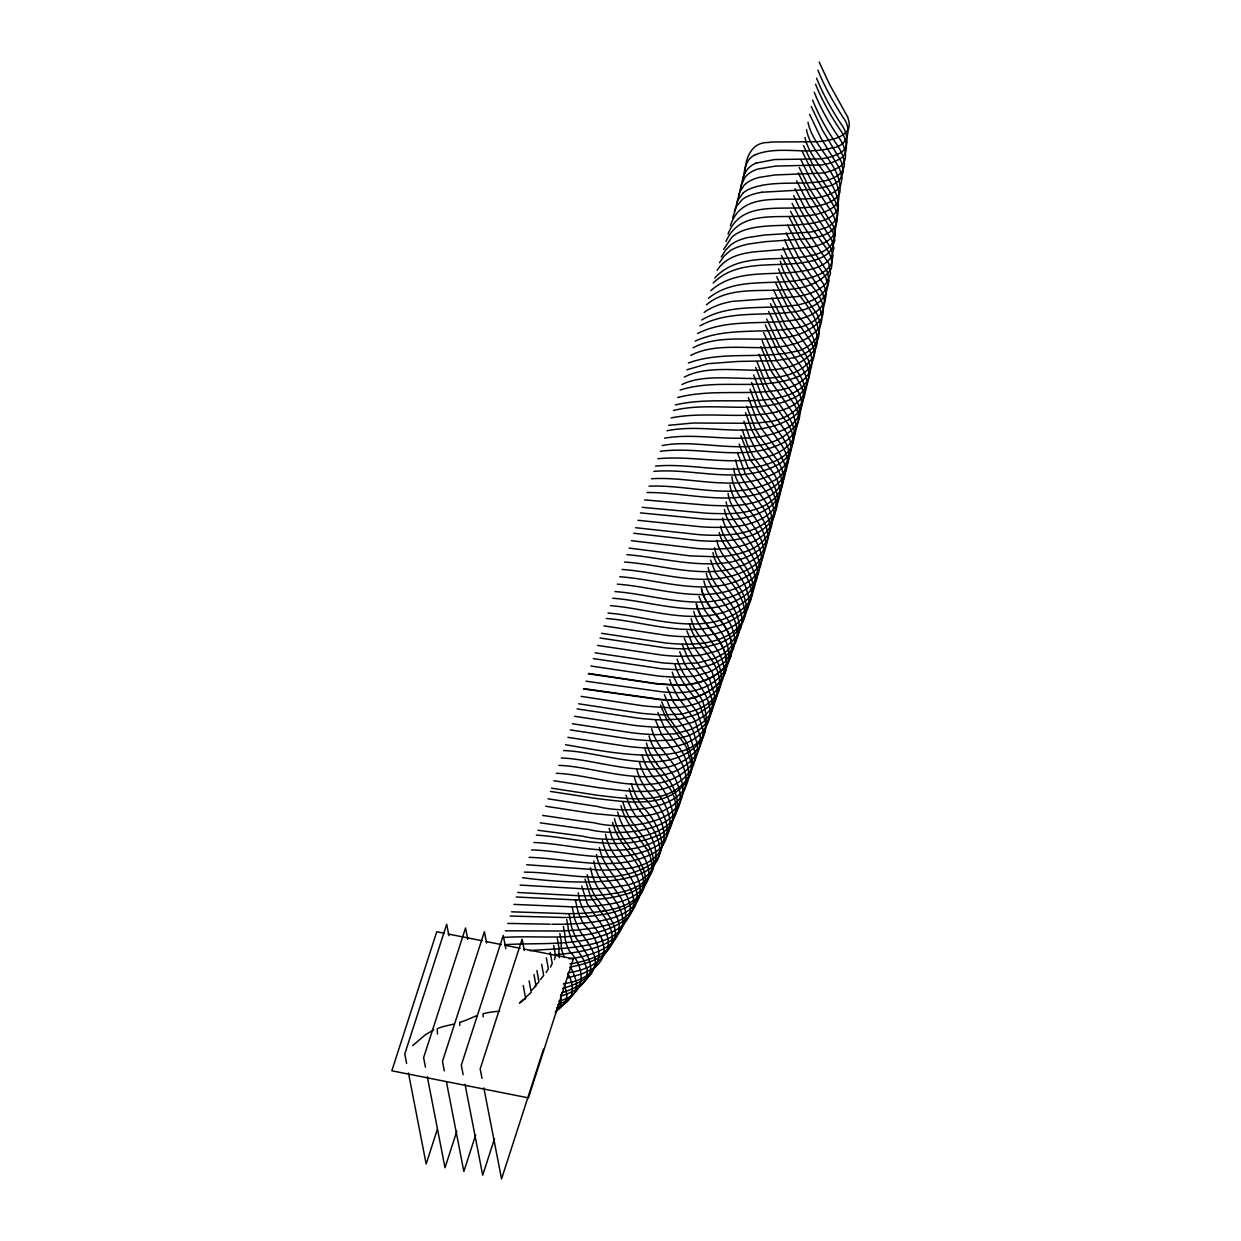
<?xml version="1.0" encoding="UTF-8"?>
<svg xmlns="http://www.w3.org/2000/svg" width="1241" height="1241" viewBox="0 0 1241 1241"><rect width="100%" height="100%" fill="white"/><g stroke="black" fill="none" stroke-linecap="round" stroke-linejoin="round"><path stroke-width="1.5" d="M726.404 665.564C728.762 640.077 701.274 626.829 696.387 603.653M731.709 650.486L731.88 648.996M726.326 666.712L726.559 662.911M731.632 651.618L731.833 650.144M554.448 959.603L555.534 955.617L553.688 945.363M726.202 667.829L726.45 666.37M548.041 798.832L586.45 804.788A158.569 73.126 17.9 0 0 596.735 806.278C631.421 815.895 709.154 808.232 683.543 754.249A97.527 44.986 17.9 0 0 681.48 750.774L664.307 727.49L657.947 712.52M731.756 651.277L731.104 654.938M595.106 964.691L591.817 973.177A70.442 32.483 17.9 0 1 589.196 976.015L580.292 981.693M581.114 696.372L640.123 705.384A135.083 62.298 17.9 0 0 647.957 706.3L658.366 707.122A190.68 87.94 17.9 0 0 665.921 707.479C687.669 709.185 715.499 701.398 723.022 678.501C729.894 650.982 699.257 635.64 693.735 611.317M726.032 668.946L726.326 667.487M731.616 652.409L730.484 657.11M745.081 172.592C745.189 158.6 751.317 142.141 768.086 142.513A72.428 33.398 17.9 0 1 772.212 142.001L817.167 141.707A87.615 40.41 17.9 0 0 825.141 140.838C833.44 139.287 843.446 137.317 848.068 129.421M742.894 181.046C744.243 172.328 744.6 161.625 752.713 156.164A47.065 21.702 17.9 0 1 754.978 154.846M740.644 189.128L743.018 177.401L746.105 170.917M725.814 670.031L728.389 662.678L729.103 656.318A149.789 69.077 17.9 0 0 728.917 652.347L727.133 644.079L723.162 635.408A98.365 45.359 17.9 0 0 720.292 631.002L704.904 610.479L698.947 596.332M738.953 195.163L741.435 184.366L744.786 177.727A69.496 32.049 17.9 0 1 757.568 169.117L775.392 166.108L821.061 164.96A69.853 32.219 17.9 0 0 827.607 163.75A71.683 33.057 17.9 0 0 836.837 160.415C851.031 155.203 846.982 138.883 840.048 129.684C830.446 115.351 822.023 100.211 815.539 84.186M730.329 225.909C744.29 181.869 803.346 210.381 834.34 191.89A67.619 31.18 17.9 0 0 840.762 184.862L842.112 177.665L839.381 168.031L820.89 138.015L809.628 114.358M550.554 967.08L552.214 963.435L550.213 952.359M736.689 203.229L739.76 192.122L743.902 185.452A71.761 33.088 17.9 0 1 759.213 177.385L774.973 174.965L822.209 173.073A69.62 32.111 17.9 0 0 828.336 171.739A71.171 32.824 17.9 0 0 836.992 168.249C850.674 162.245 845.323 146.345 838.699 137.317C828.972 123.185 820.658 108.138 814.205 92.237M734.424 211.296L738.054 199.879L743.033 193.193M732.593 217.842L736.658 206.161L742.335 199.46A64.315 29.66 17.9 0 1 745.267 197.521L747.966 196.156A84.512 38.967 17.9 0 1 762.005 192.262M725.551 671.117L725.938 669.706M728.064 233.975C744.522 191.595 801.112 219.036 832.773 200.468A68.534 31.614 17.9 0 0 839.831 192.495C842.934 165.658 812.871 147.912 808 122.223M725.225 672.203L725.659 670.776M730.933 655.682L730.08 658.195M437.375 1129.279L426.159 1164.011L408.46 1072.953M456.812 1131.187L445.007 1167.75L427.307 1076.676M475.675 1134.926L463.855 1171.473L446.527 1082.307M494.523 1138.664L482.702 1175.211L465.003 1084.153M543.496 1049.188L501.55 1178.95L483.85 1087.892M819.029 332.79L820.177 323.808L817.679 315.198L794.349 281.133L781.427 255.475M546.056 972.479L548.367 968.957L546.366 957.819M725.938 241.561C742.956 202.361 794.473 224.962 826.087 211.249A68.627 31.645 17.9 0 0 830.027 209.357A70.784 32.638 17.9 0 0 838.451 200.809C843.151 174.609 810.962 155.078 806.464 129.622M724.837 673.289L725.333 671.877M825.032 301.113L826.382 293.264L823.946 284.623L800.492 250.061L787.725 225.148M540.393 979.599L543.667 975.426L541.65 964.21M743.126 621.539L739.9 627.729A150.875 69.574 17.9 0 1 737.619 630.754L732.81 635.532A121.556 56.062 17.9 0 1 719.625 643.241L704.392 647.461L684.427 648.872A122.316 56.403 17.9 0 1 664.726 647.74L599.977 637.983M724.403 674.344L724.946 672.948M729.63 659.25L730.204 657.854M822.799 310.793L824.815 301.982L822.519 292.798L798.661 257.616L786.142 232.967M723.922 675.399L724.511 674.003M729.755 658.909L728.591 661.313M831.966 255.863L833.89 248.029L831.517 239.311L808.372 204.098L796.644 180.86M825.699 294.489L827.918 285.694L825.699 277.084L801.19 240.692L789.292 217.33M723.394 676.423L724.046 675.057M534.98 986.099L538.951 981.895L536.919 970.602M729.258 659.948L728.017 662.322M721.269 256.965L725.489 250.248L730.67 244.989A87.459 40.333 17.9 0 1 747.532 237.574L764.859 234.983L809.287 232.207A102.972 47.484 17.9 0 0 813.289 231.54L826.103 227.692A66.611 30.73 17.9 0 0 830.446 225.164A70.52 32.53 17.9 0 0 837.892 212.723A66.58 30.715 17.9 0 0 837.815 209.667M723.627 249.348L731.802 237.326A82.123 37.866 17.9 0 1 746.462 229.461C772.228 222.123 800.135 228.933 825.467 219.688A68.115 31.413 17.9 0 0 830.167 217.237A70.721 32.607 17.9 0 0 838.435 206.192C837.38 179.961 810.838 162.912 804.913 137.549M722.836 677.431L723.519 676.081M815.88 343.555L818.207 338.235A117.895 54.371 17.9 0 0 818.998 334.465C816.842 306.155 786.561 288.951 780.356 261.106M726.094 668.635C715.359 687.312 691.594 694.091 671.272 692.4A204.346 94.238 17.9 0 1 663.268 691.997L586.016 681.2M681.914 384.539C719.687 365.738 788.376 397.011 814.049 355.484C819.138 342.392 809.597 330.416 802.089 320.628C791.448 307.334 783.335 292.302 776.788 276.619M719.47 262.735L724.186 256.003L730.018 250.837A75.205 34.686 17.9 0 1 732.733 249.239L736.487 247.517A105.795 48.802 17.9 0 1 749.207 243.919L765.387 241.669L810.761 238.489M531.644 990.132L536.034 985.912L533.987 974.573M696.387 754.575C664.121 796.117 601.264 766.643 558.838 765.387M693.595 762.455C661.422 803.904 598.627 774.57 556.294 773.314M690.989 769.823C671.365 799.204 629.901 791.308 600.008 787.849A188.818 87.072 17.9 0 1 592.283 786.654L553.889 780.744M688.383 777.192C669.178 806.185 628.365 798.77 598.907 795.45A173.756 80.138 17.9 0 1 589.894 794.1L551.5 788.159M687.235 780.434C668.387 809.023 628.21 802.136 599.139 798.878A171.149 78.928 17.9 0 1 588.839 797.358L550.446 791.417M722.945 677.105L720.881 680.471M701.305 740.334C668.387 781.085 606.151 751.86 563.631 750.557M698.699 747.702C665.89 788.469 603.746 759.29 561.242 757.972M728.126 661.996L725.24 666.386M525.719 997.361L531.195 992.319L529.147 980.917M825.948 289.51L829.066 280.947L827.375 271.826L802.586 234.766L790.533 211.234M831.889 249.115L834.821 240.335L832.773 231.679L809.644 195.814L798.211 172.918M722.355 678.098L718.492 683.512M727.521 662.989L722.681 669.349M832.246 243.888L835.441 235.154L833.347 225.893L810.357 189.997L799.266 167.566M827.002 281.831L830.539 273.377L828.848 263.65L804.37 227.196L792.099 203.415M717.127 270.336C723.782 259.555 736.177 254.576 748.214 252.792A171.258 78.99 17.9 0 1 753.178 251.954L810.916 247.114A77.469 35.725 17.9 0 0 834.79 233.106L836.263 223.814A68.891 31.77 17.9 0 0 835.534 220.758M720.245 681.169L717.608 684.489M714.769 277.953C739.326 251.147 780.465 262.797 812.312 255.289M724.542 667.053L721.735 670.295M713.172 283.072C739.171 257.042 780.217 269.173 812.7 260.672M704.143 725.349L703.228 726.311A120.098 55.38 17.9 0 1 687.654 735.975L672.746 739.977L654.891 740.83A151.697 69.961 17.9 0 1 629.296 738.891L570.286 729.91M412.632 1045.667L424.763 1035.258A65.416 65.059 55.6 0 1 433.698 1030.17M717.717 684.148L712.148 689.158M710.814 290.673C738.752 265.59 779.875 278.651 813.274 268.661A81.425 37.556 17.9 0 0 831.935 255.863M770.118 518.676C758.003 530.59 740.427 534.452 723.984 535.042A138.077 63.679 17.9 0 1 698.978 534.654L635.625 527.704M716.786 685.094L710.798 690.074M721.843 669.954C709.076 682.1 690.43 686.164 673.243 684.923A202.283 93.292 17.9 0 1 667.208 684.66L659.979 684.163A138.03 63.663 17.9 0 1 655.527 683.76L588.405 673.77M727.8 650.331L734.052 643.459L737.883 636.292A109.192 50.354 17.9 0 0 738.783 633.034L739.279 628.52A127.466 58.777 17.9 0 0 738.659 621.431C734.812 600.179 712.334 588.544 708.161 567.556M708.456 298.29C738.162 274.059 779.705 288.439 813.832 276.634M555.379 1012.997L560.963 1004.683L560.684 994.537M720.85 670.885C707.758 681.821 690.12 685.885 673.336 684.582A200.018 92.253 17.9 0 1 667.317 684.318L660.088 683.822A139.163 64.175 17.9 0 1 655.636 683.419L588.513 673.444M706.455 304.79C741.389 275.099 802.462 307.752 831.051 269.126C835.255 255.553 822.814 244.787 816.376 234.223C807.162 222.403 799.607 209.357 793.728 195.582M701.723 319.976C730.484 302.788 765.48 310.002 797.125 305.007A97.946 45.172 17.9 0 0 825.684 289.417M699.893 325.902C729.755 309.443 765.309 316.874 797.668 311.274A96.751 44.614 17.9 0 0 825.405 294.381M710.907 689.732C698.714 698.543 683.139 701.149 668.356 700.11A201.43 92.904 17.9 0 1 660.755 699.738L583.503 688.957M592.872 968.74L582.277 973.828L567.664 977.924M697.535 333.503C728.715 317.789 765.092 325.794 798.382 319.309M709.511 690.616C697.318 698.28 682.69 700.855 668.465 699.769A201.973 93.153 17.9 0 1 660.864 699.397L583.611 688.615M525.579 998.416L519.529 1003.131A57.008 26.294 17.9 0 1 519.932 1002.65L520.072 1002.495A53.642 24.742 17.9 0 1 525.563 998.4L523.252 985.509M686.925 369.756L707.649 363.737L737.34 361.488A271.686 125.294 17.9 0 1 744.476 361.317L775.284 360.681L793.62 357.842A93.959 43.326 17.9 0 0 815.818 343.54M695.177 341.089C727.815 326.29 764.844 334.574 799.08 327.329M754.978 154.846C774.787 146.81 796.738 152.333 817.431 150.409A79.424 36.625 17.9 0 0 831.687 147.974C848.503 146.593 852.396 128.335 842.825 117.088C833.347 102.088 824.474 86.653 817.881 70.132M693.083 347.837C731.492 326.91 788.485 354.569 820.006 320.659C827.778 309.474 820.472 296.444 813.119 287.323C801.826 272.679 791.758 257.058 784.7 239.885M556.697 1007.909L562.126 1005.381A67.541 31.149 17.9 0 0 565.229 1003.317C575.11 996.368 573.513 982.484 567.649 973.471M557.985 1004.838L566.563 1000.68A79.641 36.734 17.9 0 0 576.46 984.827A76.415 35.244 17.9 0 0 576.181 981.042L573.078 972.091A119.772 55.24 17.9 0 0 571.62 969.345L570.317 967.127M690.725 355.422C729.506 334.977 788.842 364.327 819.122 327.764C826.18 316.005 817.959 303.378 810.668 294.101C799.545 279.846 789.99 264.426 783.055 247.673M684.303 377.124C723.301 356.57 787.585 389.022 815.756 347.93C821.139 335.349 812.157 323.42 804.82 313.911C793.899 300.26 785.289 284.98 778.541 268.847M558.838 1001.037C586 995.142 586.667 968.787 569.603 951.304A103.034 47.515 17.9 0 1 564.888 934.38L563.398 926.546M756.483 163.021L774.539 159.546L820.192 158.879A69.946 32.25 17.9 0 0 827.064 157.762A71.994 33.212 17.9 0 0 836.713 154.567C851.233 149.913 848.239 133.33 841.057 123.991C831.532 109.487 823.062 94.285 816.547 78.167M629.808 893.148L613.473 897.305M560.467 996.399C571.822 992.505 586.636 986.378 587.241 972.37A72.63 33.491 17.9 0 0 586.993 969.066L583.363 959.169L573.761 944.246A94.394 43.528 17.9 0 1 572.163 941.314L568.564 930.672A147.912 68.224 17.9 0 1 568.021 926.577L566.734 919.503M688.352 363.024C723.813 350.055 762.486 360.293 798.444 350.629M680.115 390.093C718.368 377.636 760.811 391.892 798.258 376.566C809.923 371.385 817.71 357.33 812.405 344.951A75.856 34.981 17.9 0 0 811.04 341.818L788.175 308.497L775.439 282.421M677.726 397.508C710.457 388.991 744.647 395.29 777.828 390.341M675.321 404.923C708.89 397.011 743.778 404.116 777.58 398.175M777.114 411.857C742.273 419.613 706.082 411.019 671.133 417.891M563.383 983.725C600.039 978.916 610.603 951.32 583.984 924.421A95.417 44.009 17.9 0 1 582.122 921.318L578.135 912.073L575.281 899.709M568.378 972.556C588.265 970.726 617.77 955.911 605.391 931.619M673.522 410.476C713.063 400.595 757.103 415.937 794.736 397.554C806.526 391.536 812.964 376.38 806.2 364.249A83.24 38.393 17.9 0 0 805.269 362.356A100.397 46.305 17.9 0 0 802.958 358.494L783.273 330.509L770.49 303.735M570.038 967.158C586.993 963.512 615.102 957.137 611.984 934.225A109.456 50.478 17.9 0 0 610.805 929.323L608.866 924.421A134.881 62.205 17.9 0 0 602.8 914.524L590.576 896.483L585.023 879.155M570.053 963.869C591.399 960.86 627.791 948.372 611.146 919.721A131.003 60.421 17.9 0 0 606.011 911.282M760.717 185.561C781.365 181.372 802.663 184.785 823.357 181.186A66.471 30.653 17.9 0 0 828.988 179.712A69.248 31.94 17.9 0 0 838.171 175.105C849.697 167.302 842.577 152.922 836.589 144.142C826.94 130.429 818.92 115.63 812.591 100.102M664.571 438.182C704.081 431.248 747.051 447.443 784.607 429.262C799.142 422.824 807.146 404.163 797.311 390.279A105.888 48.833 17.9 0 0 794.907 386.432M616.312 893.055C630.475 890.852 646.685 884.569 652.595 870.422C657.823 851.652 642.171 836.667 632.538 822.519A157.204 72.505 17.9 0 1 622.904 801.733M668.744 425.291L693.378 423.01L752.201 423.305A136.432 62.919 17.9 0 0 766.023 421.956C786.22 421.102 813.491 403.806 802.508 380.444A85.008 39.2 17.9 0 0 800.972 377.28A110.651 51.036 17.9 0 0 797.746 372.114L779.379 346.161L766.721 319.139M666.975 430.767C707.572 422.328 754.326 441.207 791.572 417.984C803.299 410.74 807.115 394.39 799.359 382.786M603.343 911.08C618.576 908.831 636.168 903.355 643.707 888.68C651.013 869.677 633.484 854.087 624.114 839.537A153.062 70.597 17.9 0 1 614.481 818.703M569.154 958.781C592.05 956.315 632.91 943.858 614.621 912.523A139.147 64.175 17.9 0 0 609.858 904.798L599.279 890.107A120.191 55.426 17.9 0 1 596.766 885.981L592.671 876.751L590.406 867.816M662.182 445.597C704.376 436.568 768.8 465.344 798.01 421.956C804.075 408.18 794.085 394.654 785.739 384.369C774.942 371.493 768.024 356.105 762.114 340.53M761.974 192.231L814.918 189.252L831.144 185.529A67.945 31.335 17.9 0 0 839.986 179.387L843.337 171.894L841.491 161.873L822.271 129.747L811.257 106.493M660.336 451.305C700.436 445.922 744.212 462.21 782.125 443.301C795.171 436.801 803.129 420.265 795.434 406.707A81.766 37.711 17.9 0 0 793.759 403.542L772.507 373.138A194.744 89.817 17.9 0 1 770.165 368.732L760.935 346.611M657.932 458.705C689.407 455.742 720.928 463.451 752.403 459.713M554.665 954.825C579.997 952.499 639.922 945.58 618.111 905.31A135.75 62.608 17.9 0 0 614.729 899.803L602.583 882.863M655.543 466.12C696.418 462.133 741.839 479.538 780 458.627C792.549 451.429 798.615 434.629 791.122 421.614A81.363 37.525 17.9 0 0 789.385 418.45L768.924 389.503A189.221 87.258 17.9 0 1 765.806 383.671L757.057 361.953M499.735 1011.26L497.594 1011.384A63.88 52.044 -6.7 0 0 483.059 1013.773L483.168 1016.922M653.836 471.363C694.758 467.888 740.194 485.448 778.34 464.444C791.215 457.246 797.28 440.028 789.571 426.888A82.139 37.882 17.9 0 0 787.802 423.708L767.76 395.491A188.679 87.01 17.9 0 1 764.254 388.929L755.629 367.336M529.581 950.668C556.247 947.783 646.514 951.304 621.291 898.701A126.582 58.389 17.9 0 0 619.755 896.142L607.097 878.395A145.849 67.262 17.9 0 1 596.44 854.599M505.428 944.649C541.371 942.369 580.152 946.961 613.737 931.169C624.27 926.267 633.701 914.958 629.296 902.688A112.202 51.75 17.9 0 0 627.062 896.467L624.456 891.426A125.62 57.939 17.9 0 0 623.354 889.611L609.641 870.391M651.447 478.762C692.773 476.001 739.465 494.166 777.642 471.611C790.021 464.072 794.923 447.008 787.368 434.334A83.271 38.409 17.9 0 0 785.584 431.154L765.93 403.666A187.344 86.405 17.9 0 1 762.036 396.391L753.613 374.953M503.117 937.482C543 934.52 589.335 944.091 624.533 920.372C636.974 912.104 635.501 895.164 627.636 884.166A130.755 60.297 17.9 0 0 626.503 882.351L612.201 862.371M649.043 486.177C690.492 484.269 737.34 502.326 775.641 479.662C788.237 472.03 793.061 454.547 785.196 441.78A85.598 39.479 17.9 0 0 783.35 438.6L763.68 411.112A184.987 85.319 17.9 0 1 759.818 403.852L751.596 382.585M551.873 924.235L558.543 924.266A221.255 102.041 17.9 0 0 594.92 921.784C610.867 919.333 630.025 914.772 638.386 899.43C645.972 880.164 628.272 864.279 618.685 849.558A185.871 85.722 17.9 0 1 616.156 845.571L611.673 836.791L609.129 828.29M550.182 924.204L507.709 923.413M566.098 913.609L511.463 911.809M505.304 930.812L559.117 930.998A290.084 133.78 17.9 0 0 579.423 929.835L596.425 927.632L609.796 924.436A121.153 55.876 17.9 0 0 624.952 917.239L631.498 911.592A99.994 46.119 17.9 0 0 635.95 889.021C629.327 868.886 609.176 855.763 605.499 834.293M576.46 899.942L516.256 896.995M646.964 492.506C685.032 492.274 724.62 504.761 761.99 492.77A124.022 57.195 17.9 0 0 776.788 484.424L780.682 480.686A108.944 50.245 17.9 0 0 782.978 477.645L786.391 470.044L787.461 461.404A92.392 42.613 17.9 0 0 784.514 450.297A87.816 40.503 17.9 0 0 781.814 445.472L760.159 414.572A179.092 82.589 17.9 0 1 757.351 408.832L750.014 389.193M644.606 499.921L707.634 505.196A168.978 77.935 17.9 0 0 720.525 505.676C744.026 506.762 780.015 502.062 785.274 473.767A102.46 47.251 17.9 0 0 784.312 463.141L778.898 451.802L764.316 432.364A183.947 84.838 17.9 0 1 756.483 419.132M510.113 916.013L563.057 917.471A194.511 89.709 17.9 0 0 600.256 914.912C615.846 912.662 634.26 907.404 641.923 892.248C649.059 873.075 631.483 857.64 622.098 842.98M642.202 507.336L705.338 513.107A158.631 73.157 17.9 0 0 720.711 513.603C743.824 514.596 778.464 508.81 783.35 481.275A99.063 45.684 17.9 0 0 783.288 475.474A101.033 46.6 17.9 0 0 780.31 465.623A98.551 45.452 17.9 0 0 776.711 459.263L762.036 439.795A170.033 78.416 17.9 0 1 754.342 426.594L746.756 406.241M513.867 904.394L570.084 906.768A173.104 79.827 17.9 0 0 608.711 904.239C623.602 902.129 640.387 895.971 647.259 881.498C653.898 862.604 636.509 847.401 627.279 832.913A154.892 71.435 17.9 0 1 617.723 812.203M640.418 512.89L703.616 519.002A152.255 70.225 17.9 0 0 724.806 519.421C748.261 520.987 786.484 508.593 781.349 478.685A102.755 47.391 17.9 0 0 775.067 464.848L760.345 445.364A149.851 69.108 17.9 0 1 757.398 440.943L751.643 429.712L745.562 412.648M517.73 892.481L579.547 895.754A162.369 74.879 17.9 0 0 616.25 893.008M638.014 520.305L701.289 526.82A144.639 66.704 17.9 0 0 724.387 527.223C745.686 527.208 776.416 519.483 779.829 494.368A101.871 46.987 17.9 0 0 779.627 488.551A105.113 48.477 17.9 0 0 775.222 476.141A103.965 47.949 17.9 0 0 772.895 472.294L758.08 452.81A134.199 61.895 17.9 0 1 755.149 448.373L749.58 437.313L743.964 421.211M520.119 885.081L584.62 888.897A151.03 69.651 17.9 0 0 620.965 886.074C665.238 880.071 664.137 844.113 636.168 816.609A157.591 72.676 17.9 0 1 626.085 795.217M522.523 877.682C567.184 883.732 712.318 895.986 639.798 810.683M524.322 872.144C566.237 872.221 615.102 888.37 652.735 863.084C672.405 846.843 655.465 820.379 642.217 805.89A154.225 71.125 17.9 0 1 631.39 783.583M526.727 864.744L600.66 870.081A145.864 67.262 17.9 0 0 621.26 869.01C668.635 866.59 677.074 829.981 644.87 798.599A149.354 68.876 17.9 0 1 634.229 776.649M529.116 857.345C570.72 858.462 617.77 874.005 656.334 851.512C678.718 835.488 662.027 806.603 647.492 791.231M531.52 849.899C573.249 851.248 621.214 868.111 659.56 844.206C681.309 827.716 664.649 799.235 650.113 783.831A141.862 65.432 17.9 0 1 639.503 762.222M533.925 842.499C575.746 844.066 624.688 862.309 662.756 836.93C683.853 820.006 667.301 791.836 652.735 776.463M633.825 533.258L697.24 540.502A133.935 61.771 17.9 0 0 723.674 540.89C742.227 539.851 765.185 534.53 774.089 516.225A130.91 60.375 17.9 0 0 775.206 513.014L776.044 508.577A109.534 50.509 17.9 0 0 772.616 491.7A106.431 49.082 17.9 0 0 769.017 485.324L750.278 459.93L740.877 435.777M537.896 830.26L576.103 835.302A197.257 90.981 17.9 0 0 582.525 836.139C617.491 845.121 702.499 838.389 670.481 782.28A123.883 57.133 17.9 0 0 668.697 779.643L657.047 764.27M536.329 835.084C576.072 837.691 619.042 852.272 657.482 835.581C676.283 827.716 681.387 802.679 668.744 787.089A119.012 54.883 17.9 0 0 667.425 785.103L655.341 769.079A135.052 62.283 17.9 0 1 644.746 747.811M542.689 815.43L581.005 821.03A169.66 78.245 17.9 0 0 593.85 822.721C627.139 831.718 703.414 822.628 677.695 770.754A101.11 46.631 17.9 0 0 675.802 767.558A109.115 50.323 17.9 0 0 674.933 766.24L662.26 749.533M540.285 822.845L578.554 828.166A179.743 82.899 17.9 0 0 588.839 829.515C624.099 838.202 704.81 830.012 673.149 774.911A115.46 53.254 17.9 0 0 671.831 772.941L659.654 756.901M631.421 540.673L697.442 548.506A134.617 62.081 17.9 0 0 706.02 548.972C730.747 550.275 769.994 545.435 773.981 514.891A106.571 49.159 17.9 0 0 773.624 509.043A110.03 50.741 17.9 0 0 766.783 492.77L747.997 467.361L739.093 444.092M545.652 806.247L591.771 813.367L624.673 816.562A86.343 39.821 17.9 0 0 632.026 816.702L636.804 816.547A94.905 43.776 17.9 0 0 662.539 811.288L672.219 805.843A136.743 63.058 17.9 0 0 683.962 791.308A127.823 58.947 17.9 0 0 680.999 761.757L679.339 758.825A107.719 49.687 17.9 0 0 676.392 754.419L661.67 734.843L655.357 719.858M629.032 548.072L690.043 555.859L716.414 556.837A106.354 49.051 17.9 0 0 745.391 551.609C761.958 546.723 777.424 529.69 770.211 511.618A112.791 52.013 17.9 0 0 764.549 500.216L745.717 474.807L737.309 452.391M624.502 562.064C667.72 564.81 719.392 585.302 758.204 556.402C789.478 526.432 735.37 497.408 733.819 468.198M626.876 554.649C660.196 557.488 693.517 567.184 727.164 562.638A93.153 42.97 17.9 0 0 733.121 561.537L743.561 558.341A143.103 65.99 17.9 0 0 757.429 550.973C765.325 545.838 770.18 536.593 769.916 527.177A105.175 48.508 17.9 0 0 769.265 521.887L768.768 519.855A111.706 51.517 17.9 0 0 763.293 507.957C752.372 492.987 738.705 478.995 735.773 459.806M622.113 569.479C665.471 572.365 717.5 593.182 756.312 563.91C786.763 533.94 734.083 505.459 731.895 476.653M619.755 576.77C663.113 579.578 716.398 601.358 754.792 570.782C783.8 540.843 732.609 513.309 730.003 484.952M617.351 584.17C660.662 587.164 713.637 608.881 752.201 578.74C781.923 549.375 731.337 521.22 728.079 493.406M565.508 744.755C603.002 750.51 730.437 780.977 702.359 700.467A92.811 42.799 17.9 0 0 700.281 697.008L690.384 683.884A175.865 81.115 17.9 0 1 677.121 659.111M614.962 591.585C658.444 594.641 712.21 616.793 750.603 585.721C778.976 556.464 729.863 529.178 726.156 501.86M612.806 598.24C656.256 601.435 709.604 623.354 748.23 592.919C777.285 564.19 728.777 536.283 724.434 509.446M610.417 605.655C654.007 608.99 707.448 630.971 746.151 600.396C774.834 571.992 727.443 544.225 722.51 517.9M608.012 613.07C651.758 616.451 706.005 638.929 744.476 607.376C771.964 579.19 725.969 552.167 720.587 526.339M606.275 618.468C650.051 621.912 704.407 644.482 742.909 612.79C770.258 584.945 724.992 557.923 719.191 532.482M567.897 737.34L626.907 746.306A151.262 69.76 17.9 0 0 650.237 748.168C670.9 749.13 696.899 744.988 707.184 724.635C717.127 703.213 698.481 684.241 687.126 667.891A218.354 100.707 17.9 0 1 684.505 663.33L679.665 651.773M667.829 635.547L603.886 625.883M572.287 723.72L631.297 732.702A153.077 70.597 17.9 0 0 656.923 734.672L674.949 733.834L689.717 729.817A122.378 56.434 17.9 0 0 704.314 721.068L708.658 716.197A137.829 63.57 17.9 0 0 714.366 694.34L709.604 679.556L697.597 662.973A191.579 88.359 17.9 0 1 689.003 649.772L684.334 638.324M574.692 716.305L633.686 725.287A144.887 66.828 17.9 0 0 641.519 726.171L651.928 726.978A165.363 76.259 17.9 0 0 659.374 727.288L677.602 726.466L692.183 722.402A135.393 62.438 17.9 0 0 697.489 719.935L703.197 716.476A115.739 53.379 17.9 0 0 706.718 713.653L711.838 707.758A138.852 64.036 17.9 0 0 715.917 699.443A126.21 58.203 17.9 0 0 716.848 695.038L717.096 691.625A148.548 68.503 17.9 0 0 716.879 686.956L712.148 672.172L700.126 655.589A190.338 87.785 17.9 0 1 692.385 644.048L686.894 631.002M601.482 633.298L665.44 642.962A119.074 54.914 17.9 0 0 685.885 644.141C702.297 644.172 719.811 641.861 733.276 631.762A140.124 64.625 17.9 0 0 741.529 623.075L744.786 616.886A113.288 52.246 17.9 0 0 746.043 604.46L745.624 602.056A118.531 54.666 17.9 0 0 739.248 587.024C731.383 573.714 717.189 563.631 714.49 547.762M577.081 708.875L636.09 717.872A140.993 65.028 17.9 0 0 643.924 718.772L654.317 719.594A174.019 80.262 17.9 0 0 661.81 719.92L680.254 719.113L694.65 715.002A143.351 66.114 17.9 0 0 699.908 712.52L708.115 707.137L714.289 700.358A152.783 70.458 17.9 0 0 716.181 697.302L718.43 692.044A119.881 55.287 17.9 0 0 719.222 688.771L719.64 684.241A149.711 69.046 17.9 0 0 719.408 679.556C716.988 657.358 694.138 645.087 689.438 623.665M597.573 645.398L662.322 655.139A128.785 59.397 17.9 0 0 682.085 656.318L699.583 655.419L715.002 651.541A123.588 56.993 17.9 0 0 730.313 642.931L735.06 638.138A155.497 71.714 17.9 0 0 737.309 635.113L740.505 628.923A117.088 53.999 17.9 0 0 740.644 611.627L737.899 604.15A111.566 51.455 17.9 0 0 733.943 597.324L715.266 572.334L710.566 560.032M578.725 703.802L637.734 712.799A138.589 63.912 17.9 0 0 645.568 713.699L655.962 714.521A180.302 83.147 17.9 0 0 663.485 714.863L682.069 714.071L696.325 709.93A149.634 69.015 17.9 0 0 701.568 707.448C710.007 703.259 717.22 696.061 720.168 686.987A116.607 53.782 17.9 0 0 720.959 683.713L721.378 679.184A150.564 69.434 17.9 0 0 721.145 674.499C718.787 652.27 695.813 640.077 691.175 618.654M595.184 652.813L661.5 662.725A122.859 56.667 17.9 0 0 666.758 663.19L673.972 663.625A156.428 72.133 17.9 0 0 679.789 663.811L697.644 662.927L712.691 658.971A126.768 58.467 17.9 0 0 727.831 650.346M593.307 658.599L660.429 668.589A127.947 59.01 17.9 0 0 664.881 668.992L672.11 669.442A167.054 77.051 17.9 0 0 677.974 669.644L696.123 668.79L710.891 664.757A141.645 65.323 17.9 0 0 716.305 662.322L722.2 658.893A118.283 54.557 17.9 0 0 725.845 656.101L732.035 649.229L735.835 642.031A107.796 49.718 17.9 0 0 736.72 638.789C741.529 611.875 711.388 597.247 706.284 573.435M590.918 666.014L658.025 676.004A131.949 60.856 17.9 0 0 662.477 676.407L669.706 676.872A183.389 84.574 17.9 0 0 675.662 677.121L694.184 676.298L708.564 672.188A154.117 71.078 17.9 0 0 713.901 669.721L725.318 661.624L733.214 649.415A106.493 49.113 17.9 0 0 734.083 646.142C738.876 619.321 709.03 604.708 703.88 580.959M444.34 933.263L436.754 931.758L391.83 1070.797L528.418 1097.866L573.342 958.828L524.028 949.055M448.141 934.023L482.284 940.787M486.084 941.547L501.255 944.541M505.056 945.301L520.227 948.31M606.058 911.297L595.494 896.607A109.58 50.54 17.9 0 1 593.462 893.163L589.863 885.097L587.148 874.688M587.66 942.121L580.292 931.572A94.114 43.404 17.9 0 1 578.523 928.532L574.862 919.534L572.194 906.861M794.923 386.432L776.121 359.89L763.634 332.619M830.431 192.464L814.887 169.133L803.454 145.569M829.779 198.948L813.677 174.888L802.338 151.65M646.034 848.286L630.444 826.273A156.195 72.04 17.9 0 1 620.95 805.704M773.639 290.177L786.515 316.703L808.93 349.295A78.416 36.16 17.9 0 1 810.342 352.428L812.079 359.719M771.84 297.933L784.855 324.909L805.766 354.833A89.011 41.046 17.9 0 1 806.836 356.756A81.254 37.478 17.9 0 1 808.294 359.906L809.163 362.388M768.675 311.475L781.582 338.7L801.655 367.258A93.525 43.125 17.9 0 1 803.16 369.834A82.713 38.145 17.9 0 1 804.649 372.983L805.936 376.69A104.616 48.244 17.9 0 1 776.835 411.655M756.498 419.132L748.37 397.678M765.278 324.785L777.766 351.653L795.217 376.318A122.875 56.667 17.9 0 1 799.39 382.786M800.848 159.639L812.467 183.172L830.074 209.465A176.625 81.456 17.9 0 1 833.176 215.081L835.534 220.758M795.062 188.803L806.681 211.653L830.586 247.595L832.975 255.724L831.377 263.619A83.969 38.735 17.9 0 1 813.77 276.603M564.283 983.818L566.827 994.32A73.343 33.817 17.9 0 1 566.548 997.578A78.571 36.237 17.9 0 1 555.41 1011.291M819.169 62.05L829.655 84.605L847.743 117.135M759.073 354.321L768.024 376.209A191.316 88.235 17.9 0 0 770.739 381.328L791.603 411.004A80.122 36.951 17.9 0 1 793.309 414.168L796.288 425.151M742.211 429.557L747.439 444.883L752.853 455.819A123.542 56.977 17.9 0 0 755.785 460.24L770.677 479.755A104.182 48.042 17.9 0 1 774.275 486.115L775.361 488.628A114.265 52.696 17.9 0 1 770.025 518.629M559.133 956.702L559.412 957.649M682.209 644.436L686.956 655.946A195.287 90.066 17.9 0 0 695.472 669.132L707.479 685.715L712.241 700.498M666.975 687.312L673.46 702.189L690.353 725.396A94.238 43.466 17.9 0 1 692.416 728.87L697.194 743.654A132.849 61.259 17.9 0 1 693.828 762.532M664.354 694.634L670.807 709.542L687.762 732.779A94.968 43.792 17.9 0 1 689.825 736.239L694.619 751.038M661.732 701.972L668.139 716.895L685.187 740.163A95.79 44.18 17.9 0 1 687.25 743.623L692.044 758.422M701.367 588.823C705.974 611.286 731.895 623.928 731.756 648.174M660.584 705.198L666.975 720.137L684.055 743.406A96.333 44.428 17.9 0 1 686.118 746.865L690.927 761.664M701.475 588.482C706.145 611.317 733.26 624.363 731.756 649.322M696.279 603.995C700.87 626.131 725.768 638.51 726.404 662.089M581.75 886.012L587.257 903.65L599.046 921.024A129.933 59.925 17.9 0 1 605.499 931.619M558.9 955.756L558.962 947.752L557.287 938.413M524.307 950.544L522.104 939.158L480.174 1068.92L482.004 1078.398M505.832 948.698L503.257 935.419L461.311 1065.181L463.157 1074.675M486.612 943.067L484.409 931.681L442.463 1061.443L444.309 1070.936M467.764 939.328L465.546 927.958L423.615 1057.704L425.461 1067.198M448.916 935.605L446.698 924.219L404.768 1053.981L406.614 1063.459M578.353 892.791C579.702 910.305 592.779 922.59 600.939 937.017A89.321 41.201 17.9 0 1 602.18 939.902M569.123 913.997L571.558 927.011L574.924 935.761A93.835 43.28 17.9 0 0 576.6 938.739C584.635 950.234 597.479 966.336 586.14 979.956A76.647 35.353 17.9 0 1 583.208 982.732L573.621 988.255A197.986 91.307 17.9 0 1 561.739 992.831M559.815 933.496L561.382 942.214A85.939 39.634 17.9 0 0 564.655 957.556M712.97 552.509C715.53 567.618 728.622 577.53 736.502 589.94A116.096 53.534 17.9 0 1 739.14 594.237M705.09 721.021L700.327 706.222A92.268 42.551 17.9 0 0 698.264 702.763L688.367 689.639A170.017 78.416 17.9 0 1 674.995 664.819M702.515 728.389L697.752 713.606A92.889 42.83 17.9 0 0 695.689 710.147L685.777 697.023A164.045 75.654 17.9 0 1 672.25 672.126M699.94 735.773L695.162 720.99A93.571 43.156 17.9 0 0 693.099 717.515L678.191 697.364L671.179 683.869A133.439 61.538 17.9 0 1 669.783 679.479M716.895 540.238C719.501 556.201 733.958 566.237 741.808 579.64A122.301 56.403 17.9 0 1 745.857 587.272L748.695 597.092A111.768 51.548 17.9 0 1 747.392 609.517L744.786 614.714A138.821 64.02 17.9 0 1 734.486 625.34L725.24 630.412A104.942 48.399 17.9 0 1 721.099 631.995M459.697 1022.398L459.822 1025.485M438.43 1028.184A65.416 65.059 55.6 0 1 443.332 1026.571L448.404 1025.33A98.07 85.505 -1.8 0 0 454.33 1023.965M460.116 1022.274A98.07 85.505 -1.8 0 0 471.316 1017.961A63.88 52.044 -6.7 0 1 477.102 1015.619M437.452 1034.017A110.17 24.122 -78.8 0 1 437.297 1028.618M602.04 939.887A94.781 43.714 17.9 0 1 592.81 968.694M746.244 170.963A67.867 31.304 17.9 0 1 756.327 162.928M847.541 117.104A64.082 29.551 17.9 0 1 848.317 129.514M742.894 193.115A75.236 34.701 17.9 0 1 760.826 185.638M830.058 192.448A120.61 55.628 17.9 0 1 838.218 209.745M831.997 243.794A78.835 36.361 17.9 0 1 812.405 255.367M830.881 231.307A78.741 36.315 17.9 0 1 810.652 238.381M830.601 231.167A70.628 32.576 17.9 0 0 837.287 217.361A67.479 31.118 17.9 0 0 837.117 215.515M829.438 198.948A124.643 57.474 17.9 0 1 837.504 215.577M831.734 249.053A79.734 36.78 17.9 0 1 812.762 260.719M704.128 312.406A128.676 59.351 17.9 0 1 722.914 303.533L726.776 302.54A111.069 51.222 17.9 0 1 732.64 301.33L795.574 296.801A97.372 44.909 17.9 0 0 827.142 281.893M822.426 310.669A94.161 43.419 17.9 0 1 799.328 327.515M824.676 300.989A95.479 44.04 17.9 0 1 798.413 319.325M818.641 332.681A97.015 44.738 17.9 0 1 798.77 350.846M809.039 362.356A101.762 46.941 17.9 0 1 777.362 398.004M811.754 359.642A101.39 46.755 17.9 0 1 777.952 390.45M795.915 425.058A113.8 52.479 17.9 0 1 752.604 459.884M721.207 632.072A112.45 51.858 17.9 0 1 667.813 635.501M739.031 594.222A115.816 53.41 17.9 0 1 743.157 621.555M712.132 700.482A137.27 63.307 17.9 0 1 704.236 725.396M700.11 735.804A132.911 61.29 17.9 0 1 696.635 754.668M702.732 728.436A134.431 62.003 17.9 0 1 698.962 747.796M705.276 721.052A134.028 61.817 17.9 0 1 701.584 740.427M692.261 758.468A133.206 61.43 17.9 0 1 688.569 777.269M694.82 751.084A132.818 61.259 17.9 0 1 691.206 769.901M691.113 761.71A133.268 61.461 17.9 0 1 687.39 780.496M657.172 764.27A132.989 61.336 17.9 0 1 646.452 743.111M659.793 756.901A129.948 59.925 17.9 0 1 649.059 735.913M662.415 749.533A126.908 58.529 17.9 0 1 651.68 728.7M652.828 776.463A138.309 63.787 17.9 0 1 642.124 755.024M647.569 791.231A145.492 67.107 17.9 0 1 636.85 769.451M639.813 810.683A156.366 72.118 17.9 0 1 629.187 788.64M603.297 911.034A184.925 85.288 17.9 0 1 566.129 913.655M613.395 897.243A170.095 78.447 17.9 0 1 576.522 900.02M646.421 848.317A109.782 50.633 17.9 0 1 629.59 893.008M622.222 842.98A150.595 69.449 17.9 0 1 612.666 822.395M609.734 870.391A143.072 65.99 17.9 0 1 599.419 847.587M612.356 862.371A140.838 64.951 17.9 0 1 602.381 840.56M602.459 882.863A145.119 66.936 17.9 0 1 593.803 860.99M580.261 981.662A176.532 81.41 17.9 0 1 562.576 988.457M587.489 942.121A103.003 47.499 17.9 0 1 595.432 964.769"/></g></svg>
